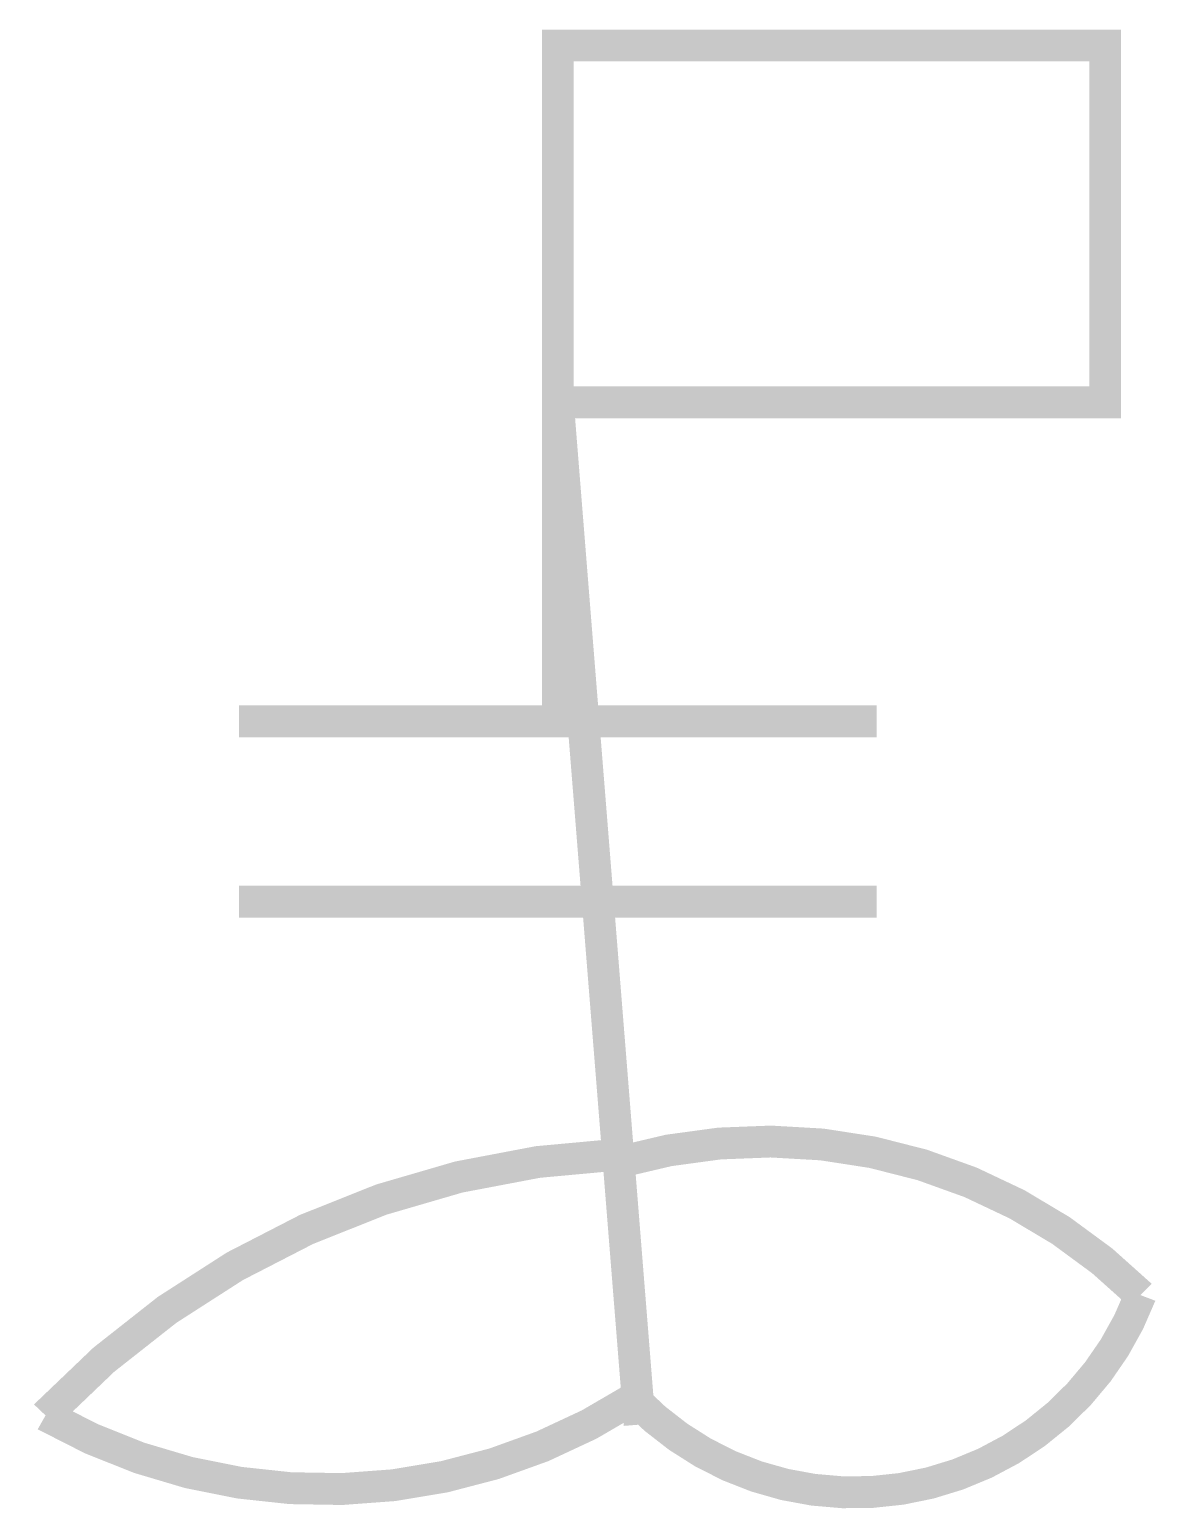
# Model space of a CAD drawing. Extents: x -0.01 to 1.76, y 0.01 to 2.33.
import ezdxf

# ---------------------------------------------------------------- set-up
doc = ezdxf.new("R2010")
doc.units = 0
doc.header["$MEASUREMENT"] = 0
doc.layers.get('0').update_dxf_attribs({"linetype": 'CONTINUOUS'})

msp = doc.modelspace()

# ---------------------------------------------------------------- linework, layer by layer
at = {"const_width": 0.05}
for points in [[(0.8191, 1.2459), (0.8191, 2.3055), (1.6773, 2.3055), (1.6773, 1.7459), (0.8191, 1.7459)], [(0.9475, 0.1429), (0.8191, 1.7459)], [(0.3191, 1.2459), (1.3191, 1.2459)], [(0.3191, 0.9628), (1.3191, 0.9628)]]:
    msp.add_lwpolyline(points, dxfattribs=at)
for points in [[(1.7327, 0.346, 0.270764), (0.9146, 0.5544)], [(0.0158, 0.1573, -0.194158), (0.9136, 0.5663)], [(1.7327, 0.346, -0.550414), (0.938, 0.1837)], [(0.0158, 0.1573, 0.279032), (0.938, 0.1837)]]:
    msp.add_lwpolyline(points, format="xyb", dxfattribs=at)

doc.saveas('drawing.dxf')
